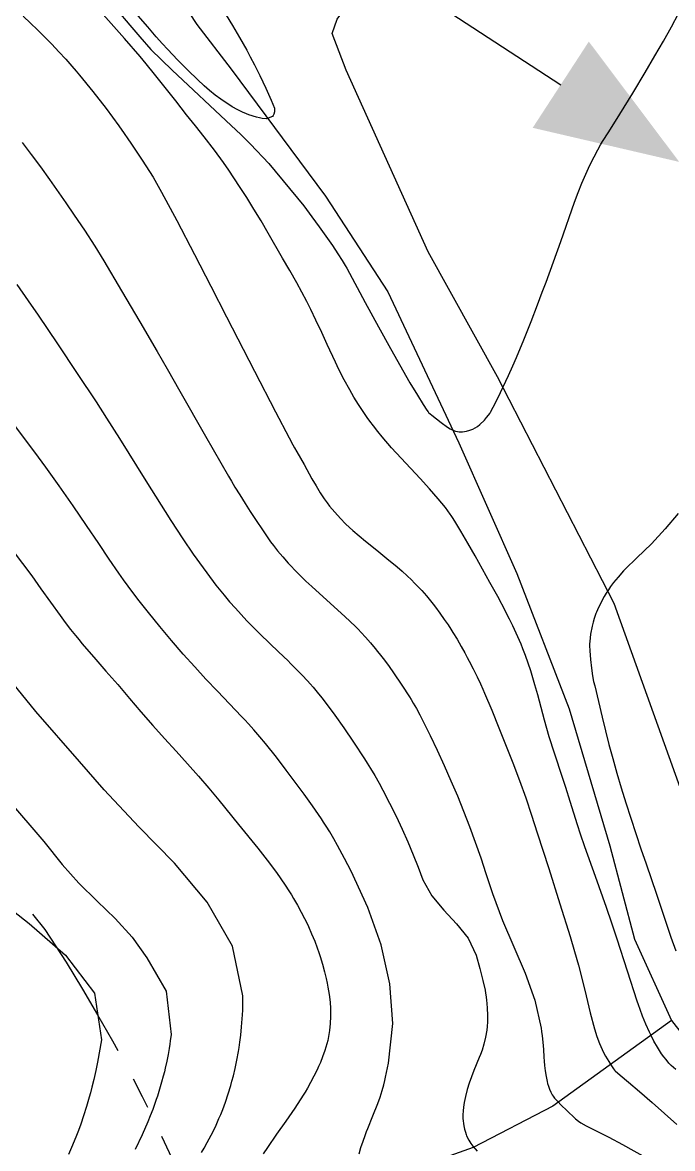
# Model space of a CAD drawing. Header units: millimetres. Extents: x 156921 to 159642, y 477538 to 479586.
# Drawn here: x 157397.4 to 157422.67, y 479382.57 to 479426.34 of the extents above; entities that cross this region are included whole.
import ezdxf
from ezdxf.enums import TextEntityAlignment as Align

# ---------------------------------------------------------------- set-up
doc = ezdxf.new("R2010")
doc.units = ezdxf.units.MM
doc.header["$MEASUREMENT"] = 0
for name, pattern in [('A-CENTR01', [2, 1.25, -0.25, 0.25, -0.25]), ('AM4', [4, 0, -4]), ('CONT', [2, 1, 1])]:
    doc.linetypes.add(name, pattern=pattern)
for name, color, linetype, transparency in [('D0025111', 66, 'AM4', 0.6), ('E0022112', 146, 'Continuous', 0.6), ('F0017111', 94, 'Continuous', 0.6), ('F0017114', 80, 'Continuous', 0.6)]:
    doc.layers.add(name, color=color, linetype=linetype, transparency=transparency)
doc.layers.add('WD_일반', color=7, linetype='Continuous')
doc.layers.add('용지경계', color=222, linetype='Continuous')
doc.styles.add('HM 6_일반문자', font='BAREUNDOTUMPRO1.TTF')

# ---------------------------------------------------------------- blocks, each defined once
blk = doc.blocks.new('WD-LOW-S')
at = {"color": 0}
blk.add_lwpolyline([(0, 0), (62.625, 0)], dxfattribs=at)
at = {"color": 0, "linetype": 'Continuous', "lineweight": -3}
for points in [[(62.625, 0), (62.625, 2), (68.125, 0)], [(62.625, 0), (62.625, -2), (68.125, 0)]]:
    blk.add_solid(points, dxfattribs=at)
at = {"color": 0, "lineweight": -3, "style": 'HM 6_일반문자'}
blk.add_attdef('LOW_PREVIOUS_TEX', text='', height=5, dxfattribs=at).set_placement((-2, 2), align=Align.BOTTOM_RIGHT)
for tag, p in [('LOW_PRESENT_TEX', (2, 2)), ('STATION', (2, -8))]:
    blk.add_attdef(tag, text='', height=5, dxfattribs=at).set_placement(p, align=Align.BOTTOM_LEFT)

msp = doc.modelspace()

# ---------------------------------------------------------------- linework, layer by layer
at = {"layer": 'D0025111', "linetype": 'Continuous', "transparency": 33554521, "flags": 128}
for points in [[(157409.977, 479424.481), (157409.444, 479425.916), (157409.636, 479426.466), (157409.948, 479426.894), (157410.808, 479427.411), (157411.911, 479427.369), (157413.641, 479427.615), (157426.403, 479434.04), (157426.775, 479433.919), (157427.015, 479433.787), (157427.585, 479433.199), (157431.95, 479426.075), (157436.406, 479420.14), (157440.936, 479415.403), (157445.263, 479410.987), (157449.84, 479404.396), (157453.215, 479398.575), (157455.033, 479392.66), (157456.091, 479388.358), (157458.015, 479381.692)], [(157409.977, 479424.481), (157409.444, 479425.916), (157409.636, 479426.466), (157409.948, 479426.894), (157410.808, 479427.411), (157411.911, 479427.369), (157413.641, 479427.615), (157426.403, 479434.04), (157426.775, 479433.919), (157427.015, 479433.787), (157427.585, 479433.199), (157431.95, 479426.075), (157436.406, 479420.14), (157440.936, 479415.403), (157445.263, 479410.987), (157449.84, 479404.396), (157453.215, 479398.575), (157455.033, 479392.66), (157456.091, 479388.358), (157458.015, 479381.692)], [(157432.47, 479380.531), (157428.352, 479384.47), (157426.434, 479387.659), (157423.223, 479395.908), (157420.407, 479403.746), (157415.872, 479412.558), (157413.177, 479417.424), (157409.977, 479424.481)], [(157432.47, 479380.531), (157428.352, 479384.47), (157426.434, 479387.659), (157423.223, 479395.908), (157420.407, 479403.746), (157415.872, 479412.558), (157413.177, 479417.424), (157409.977, 479424.481)]]:
    msp.add_lwpolyline(points, dxfattribs=at)
at = {"layer": 'E0022112', "transparency": 33554521, "flags": 128}
for points in [[(157355.932, 479482.892), (157357.364, 479480.591), (157358.21, 479479.901), (157359.626, 479478.977), (157366.785, 479476.58), (157370.918, 479475.282), (157371.85, 479474.748), (157374.539, 479472.889), (157375.997, 479471.108), (157378.143, 479466.999), (157381.982, 479458.966), (157384.714, 479453.911), (157389.112, 479448.153), (157394.093, 479441.237), (157399.236, 479433.789), (157404.17, 479426.259), (157405.515, 479424.517)], [(157380.167, 479462.764), (157381.982, 479458.966), (157384.714, 479453.911), (157389.112, 479448.153), (157394.093, 479441.237), (157399.236, 479433.789), (157404.17, 479426.259), (157405.515, 479424.517)], [(157405.515, 479424.517), (157409.174, 479419.59), (157411.607, 479415.865), (157414.359, 479409.993), (157416.617, 479404.915), (157418.657, 479399.66), (157420.241, 479394.336), (157421.19, 479390.706), (157422.64, 479387.548), (157426.09, 479383.112), (157428.262, 479381.421)], [(157405.515, 479424.517), (157409.174, 479419.59), (157411.607, 479415.865), (157414.359, 479409.993), (157416.617, 479404.915), (157418.657, 479399.66), (157420.241, 479394.336), (157421.19, 479390.706), (157422.64, 479387.548), (157426.09, 479383.112), (157428.262, 479381.421)], [(157422.64, 479387.548), (157418.024, 479384.218), (157414.921, 479382.606), (157411.659, 479381.445), (157408.495, 479379.819), (157404.886, 479377.676), (157401.932, 479375.9), (157399.142, 479374.574), (157397.571, 479373.959), (157396.825, 479373.876), (157393.636, 479373.647), (157391.481, 479372.979), (157389.444, 479372.02), (157387.55, 479371.042)], [(157422.64, 479387.548), (157418.024, 479384.218), (157414.921, 479382.606), (157411.659, 479381.445), (157408.495, 479379.819), (157404.886, 479377.676), (157401.932, 479375.9), (157399.142, 479374.574), (157397.571, 479373.959), (157396.825, 479373.876), (157393.636, 479373.647), (157391.481, 479372.979), (157389.444, 479372.02), (157387.55, 479371.042)]]:
    msp.add_lwpolyline(points, dxfattribs=at)
at = {"layer": 'F0017111', "transparency": 33554521, "flags": 128}
for points in [[(157397.419, 479426.579), (157397.702, 479426.316), (157397.982, 479426.047), (157398.226, 479425.808), (157398.399, 479425.633), (157398.536, 479425.491), (157398.809, 479425.203), (157399.08, 479424.908), (157399.314, 479424.644), (157399.48, 479424.45), (157399.612, 479424.293), (157400.134, 479423.652), (157400.649, 479422.989), (157400.9, 479422.653), (157401.144, 479422.318), (157401.353, 479422.024), (157401.498, 479421.815), (157401.611, 479421.648), (157402.053, 479420.983), (157402.474, 479420.322), (157402.609, 479420.093), (157402.807, 479419.736), (157403.393, 479418.637), (157404.081, 479417.322), (157404.717, 479416.089), (157405.327, 479414.898), (157406.413, 479412.783), (157407.23, 479411.204), (157407.76, 479410.191), (157407.906, 479409.915), (157407.967, 479409.803), (157408.058, 479409.653), (157408.351, 479409.152), (157408.653, 479408.604), (157408.811, 479408.324), (157408.977, 479408.053), (157409.13, 479407.824), (157409.244, 479407.665), (157409.339, 479407.542), (157409.539, 479407.299), (157409.756, 479407.06), (157409.959, 479406.854), (157410.114, 479406.709), (157410.245, 479406.595), (157410.738, 479406.174), (157411.17, 479405.822), (157411.57, 479405.501), (157411.967, 479405.172), (157412.164, 479405.003), (157412.357, 479404.826), (157412.525, 479404.666), (157412.643, 479404.548), (157412.736, 479404.451), (157412.921, 479404.252), (157413.102, 479404.045), (157413.259, 479403.859), (157413.368, 479403.72), (157413.455, 479403.606), (157413.627, 479403.374), (157413.797, 479403.133), (157413.944, 479402.917), (157414.048, 479402.757), (157414.13, 479402.626), (157414.294, 479402.36), (157414.455, 479402.085), (157414.593, 479401.838), (157414.691, 479401.657), (157414.769, 479401.508), (157414.922, 479401.208), (157415.072, 479400.9), (157415.202, 479400.626), (157415.293, 479400.426), (157415.365, 479400.263), (157415.649, 479399.603), (157415.924, 479398.925), (157416.462, 479397.553), (157416.721, 479396.872), (157416.965, 479396.2), (157417.195, 479395.525), (157417.416, 479394.838), (157417.859, 479393.445), (157418.297, 479392.076), (157418.69, 479390.804), (157418.863, 479390.225), (157419.017, 479389.694), (157419.164, 479389.142), (157419.317, 479388.505), (157419.476, 479387.844), (157419.642, 479387.22), (157419.733, 479386.926), (157419.835, 479386.65), (157419.933, 479386.421), (157420.009, 479386.267), (157420.074, 479386.152), (157420.196, 479385.942), (157420.299, 479385.778), (157420.377, 479385.664), (157420.421, 479385.608), (157420.449, 479385.581), (157420.634, 479385.417), (157420.964, 479385.142), (157421.395, 479384.779), (157421.884, 479384.352), (157422.837, 479383.498)], [(157397.419, 479426.579), (157397.702, 479426.316), (157397.982, 479426.047), (157398.226, 479425.808), (157398.399, 479425.633), (157398.536, 479425.491), (157398.809, 479425.203), (157399.08, 479424.908), (157399.314, 479424.644), (157399.48, 479424.45), (157399.612, 479424.293), (157400.134, 479423.652), (157400.649, 479422.989), (157400.9, 479422.653), (157401.144, 479422.318), (157401.353, 479422.024), (157401.498, 479421.815), (157401.611, 479421.648), (157402.053, 479420.983), (157402.474, 479420.322), (157402.609, 479420.093), (157402.807, 479419.736), (157403.393, 479418.637), (157404.081, 479417.322), (157404.717, 479416.089), (157405.327, 479414.898), (157406.413, 479412.783), (157407.23, 479411.204), (157407.76, 479410.191), (157407.906, 479409.915), (157407.967, 479409.803), (157408.058, 479409.653), (157408.351, 479409.152), (157408.653, 479408.604), (157408.811, 479408.324), (157408.977, 479408.053), (157409.13, 479407.824), (157409.244, 479407.665), (157409.339, 479407.542), (157409.539, 479407.299), (157409.756, 479407.06), (157409.959, 479406.854), (157410.114, 479406.709), (157410.245, 479406.595), (157410.738, 479406.174), (157411.17, 479405.822), (157411.57, 479405.501), (157411.967, 479405.172), (157412.164, 479405.003), (157412.357, 479404.826), (157412.525, 479404.666), (157412.643, 479404.548), (157412.736, 479404.451), (157412.921, 479404.252), (157413.102, 479404.045), (157413.259, 479403.859), (157413.368, 479403.72), (157413.455, 479403.606), (157413.627, 479403.374), (157413.797, 479403.133), (157413.944, 479402.917), (157414.048, 479402.757), (157414.13, 479402.626), (157414.294, 479402.36), (157414.455, 479402.085), (157414.593, 479401.838), (157414.691, 479401.657), (157414.769, 479401.508), (157414.922, 479401.208), (157415.072, 479400.9), (157415.202, 479400.626), (157415.293, 479400.426), (157415.365, 479400.263), (157415.649, 479399.603), (157415.924, 479398.925), (157416.462, 479397.553), (157416.721, 479396.872), (157416.965, 479396.2), (157417.195, 479395.525), (157417.416, 479394.838), (157417.859, 479393.445), (157418.297, 479392.076), (157418.69, 479390.804), (157418.863, 479390.225), (157419.017, 479389.694), (157419.164, 479389.142), (157419.317, 479388.505), (157419.476, 479387.844), (157419.642, 479387.22), (157419.733, 479386.926), (157419.835, 479386.65), (157419.933, 479386.421), (157420.009, 479386.267), (157420.074, 479386.152), (157420.196, 479385.942), (157420.299, 479385.778), (157420.377, 479385.664), (157420.421, 479385.608), (157420.449, 479385.581), (157420.634, 479385.417), (157420.964, 479385.142), (157421.395, 479384.779), (157421.884, 479384.352), (157422.837, 479383.498)], [(157401.061, 479426.833), (157401.568, 479426.233), (157401.955, 479425.781), (157402.386, 479425.283), (157403.22, 479424.488), (157405.516, 479422.339), (157405.891, 479421.981), (157406.26, 479421.614), (157406.977, 479420.85), (157408.332, 479419.207), (157408.646, 479418.788), (157408.936, 479418.391), (157409.445, 479417.663), (157409.656, 479417.348), (157409.826, 479417.087), (157409.946, 479416.896), (157410.009, 479416.79), (157410.725, 479415.459), (157411.243, 479414.503), (157411.705, 479413.664), (157412.464, 479412.334), (157412.754, 479411.849), (157412.976, 479411.491), (157413.123, 479411.264), (157413.165, 479411.204), (157413.183, 479411.18), (157413.318, 479411.071), (157413.674, 479410.788), (157413.923, 479410.602), (157414.025, 479410.54), (157414.134, 479410.49), (157414.234, 479410.455), (157414.309, 479410.436), (157414.373, 479410.427), (157414.438, 479410.42), (157414.507, 479410.422), (157414.656, 479410.446), (157414.797, 479410.488), (157414.906, 479410.534), (157414.998, 479410.583), (157415.091, 479410.638), (157415.182, 479410.706), (157415.36, 479410.881), (157415.442, 479410.978), (157415.513, 479411.069), (157415.566, 479411.144), (157415.598, 479411.195), (157415.702, 479411.384), (157415.883, 479411.732), (157416.093, 479412.17), (157416.297, 479412.616), (157416.459, 479412.986), (157416.601, 479413.318), (157416.886, 479414), (157417.173, 479414.715), (157417.426, 479415.365), (157417.608, 479415.848), (157417.754, 479416.249), (157418.326, 479417.826), (157418.868, 479419.355), (157419.004, 479419.727), (157419.149, 479420.09), (157419.464, 479420.791), (157419.622, 479421.11), (157419.764, 479421.381), (157419.876, 479421.586), (157419.947, 479421.706), (157420.197, 479422.091), (157420.63, 479422.773), (157421.128, 479423.588), (157421.609, 479424.393), (157421.989, 479425.043), (157422.319, 479425.617), (157422.632, 479426.171), (157422.912, 479426.684)], [(157401.061, 479426.833), (157401.568, 479426.233), (157401.955, 479425.781), (157402.386, 479425.283), (157403.22, 479424.488), (157405.516, 479422.339), (157405.891, 479421.981), (157406.26, 479421.614), (157406.977, 479420.85), (157408.332, 479419.207), (157408.646, 479418.788), (157408.936, 479418.391), (157409.445, 479417.663), (157409.656, 479417.348), (157409.826, 479417.087), (157409.946, 479416.896), (157410.009, 479416.79), (157410.725, 479415.459), (157411.243, 479414.503), (157411.705, 479413.664), (157412.464, 479412.334), (157412.754, 479411.849), (157412.976, 479411.491), (157413.123, 479411.264), (157413.165, 479411.204), (157413.183, 479411.18), (157413.318, 479411.071), (157413.674, 479410.788), (157413.923, 479410.602), (157414.025, 479410.54), (157414.134, 479410.49), (157414.234, 479410.455), (157414.309, 479410.436), (157414.373, 479410.427), (157414.438, 479410.42), (157414.507, 479410.422), (157414.656, 479410.446), (157414.797, 479410.488), (157414.906, 479410.534), (157414.998, 479410.583), (157415.091, 479410.638), (157415.182, 479410.706), (157415.36, 479410.881), (157415.442, 479410.978), (157415.513, 479411.069), (157415.566, 479411.144), (157415.598, 479411.195), (157415.702, 479411.384), (157415.883, 479411.732), (157416.093, 479412.17), (157416.297, 479412.616), (157416.459, 479412.986), (157416.601, 479413.318), (157416.886, 479414), (157417.173, 479414.715), (157417.426, 479415.365), (157417.608, 479415.848), (157417.754, 479416.249), (157418.326, 479417.826), (157418.868, 479419.355), (157419.004, 479419.727), (157419.149, 479420.09), (157419.464, 479420.791), (157419.622, 479421.11), (157419.764, 479421.381), (157419.876, 479421.586), (157419.947, 479421.706), (157420.197, 479422.091), (157420.63, 479422.773), (157421.128, 479423.588), (157421.609, 479424.393), (157421.989, 479425.043), (157422.319, 479425.617), (157422.632, 479426.171), (157422.912, 479426.684)], [(157405.32, 479426.628), (157405.561, 479426.223), (157405.837, 479425.748), (157406.114, 479425.256), (157406.252, 479425.006), (157406.415, 479424.697), (157406.628, 479424.271), (157406.855, 479423.789), (157407.062, 479423.315), (157407.192, 479423.006), (157407.197, 479422.985), (157407.201, 479422.952), (157407.199, 479422.863), (157407.173, 479422.768), (157407.149, 479422.723), (157407.117, 479422.682), (157406.89, 479422.595), (157406.712, 479422.61), (157406.607, 479422.632), (157406.492, 479422.663), (157406.191, 479422.753), (157406.102, 479422.787), (157405.956, 479422.854), (157405.769, 479422.948), (157405.555, 479423.065), (157405.107, 479423.352), (157404.889, 479423.516), (157404.674, 479423.695), (157404.46, 479423.881), (157404.198, 479424.121), (157403.837, 479424.468), (157403.431, 479424.876), (157403.033, 479425.299), (157402.837, 479425.514), (157402.596, 479425.784), (157402.267, 479426.163), (157401.899, 479426.599)], [(157405.32, 479426.628), (157405.561, 479426.223), (157405.837, 479425.748), (157406.114, 479425.256), (157406.252, 479425.006), (157406.415, 479424.697), (157406.628, 479424.271), (157406.855, 479423.789), (157407.062, 479423.315), (157407.192, 479423.006), (157407.197, 479422.985), (157407.201, 479422.952), (157407.199, 479422.863), (157407.173, 479422.768), (157407.149, 479422.723), (157407.117, 479422.682), (157406.89, 479422.595), (157406.712, 479422.61), (157406.607, 479422.632), (157406.492, 479422.663), (157406.191, 479422.753), (157406.102, 479422.787), (157405.956, 479422.854), (157405.769, 479422.948), (157405.555, 479423.065), (157405.107, 479423.352), (157404.889, 479423.516), (157404.674, 479423.695), (157404.46, 479423.881), (157404.198, 479424.121), (157403.837, 479424.468), (157403.431, 479424.876), (157403.033, 479425.299), (157402.837, 479425.514), (157402.596, 479425.784), (157402.267, 479426.163), (157401.899, 479426.599)], [(157397.379, 479421.678), (157397.734, 479421.212), (157398.096, 479420.726), (157398.448, 479420.238), (157399.085, 479419.329), (157399.409, 479418.851), (157399.801, 479418.259), (157400.203, 479417.637), (157400.554, 479417.07), (157401.247, 479415.91), (157401.96, 479414.7), (157402.639, 479413.542), (157403.026, 479412.872), (157403.52, 479412.002), (157404.51, 479410.258), (157405.406, 479408.705), (157405.519, 479408.51), (157405.658, 479408.278), (157405.845, 479407.971), (157406.054, 479407.639), (157406.255, 479407.33), (157406.965, 479406.27), (157407.044, 479406.154), (157407.151, 479406.008), (157407.315, 479405.8), (157407.515, 479405.561), (157407.732, 479405.318), (157407.845, 479405.197), (157407.987, 479405.048), (157408.187, 479404.848), (157408.416, 479404.626), (157408.646, 479404.412), (157409.518, 479403.626), (157409.929, 479403.25), (157410.34, 479402.855), (157410.443, 479402.754), (157410.568, 479402.625), (157410.739, 479402.44), (157410.93, 479402.224), (157411.115, 479402.003), (157411.206, 479401.892), (157411.318, 479401.749), (157411.474, 479401.544), (157411.65, 479401.304), (157411.823, 479401.058), (157412.15, 479400.576), (157412.44, 479400.125), (157412.508, 479400.017), (157412.593, 479399.875), (157412.712, 479399.668), (157412.847, 479399.422), (157412.982, 479399.165), (157413.253, 479398.623), (157413.527, 479398.048), (157413.798, 479397.456), (157414.057, 479396.863), (157414.306, 479396.271), (157414.547, 479395.679), (157414.779, 479395.082), (157415.003, 479394.472), (157415.216, 479393.861), (157415.418, 479393.257), (157415.67, 479392.479), (157416.06, 479391.435), (157416.505, 479390.412), (157416.945, 479389.387), (157417.32, 479388.337), (157417.564, 479387.25), (157417.583, 479387.117), (157417.604, 479386.947), (157417.629, 479386.701), (157417.655, 479386.414), (157417.675, 479386.117), (157417.684, 479385.967), (157417.698, 479385.795), (157417.723, 479385.581), (157417.756, 479385.362), (157417.795, 479385.175), (157417.817, 479385.09), (157417.845, 479384.993), (157417.889, 479384.873), (157417.942, 479384.75), (157417.999, 479384.647), (157418.028, 479384.6), (157418.084, 479384.528), (157418.195, 479384.404), (157418.351, 479384.241), (157418.547, 479384.05), (157418.902, 479383.725), (157419.023, 479383.625), (157419.106, 479383.567), (157419.322, 479383.452), (157419.709, 479383.258), (157420.202, 479383.006), (157420.735, 479382.721), (157421.733, 479382.165)], [(157397.379, 479421.678), (157397.734, 479421.212), (157398.096, 479420.726), (157398.448, 479420.238), (157399.085, 479419.329), (157399.409, 479418.851), (157399.801, 479418.259), (157400.203, 479417.637), (157400.554, 479417.07), (157401.247, 479415.91), (157401.96, 479414.7), (157402.639, 479413.542), (157403.026, 479412.872), (157403.52, 479412.002), (157404.51, 479410.258), (157405.406, 479408.705), (157405.519, 479408.51), (157405.658, 479408.278), (157405.845, 479407.971), (157406.054, 479407.639), (157406.255, 479407.33), (157406.965, 479406.27), (157407.044, 479406.154), (157407.151, 479406.008), (157407.315, 479405.8), (157407.515, 479405.561), (157407.732, 479405.318), (157407.845, 479405.197), (157407.987, 479405.048), (157408.187, 479404.848), (157408.416, 479404.626), (157408.646, 479404.412), (157409.518, 479403.626), (157409.929, 479403.25), (157410.34, 479402.855), (157410.443, 479402.754), (157410.568, 479402.625), (157410.739, 479402.44), (157410.93, 479402.224), (157411.115, 479402.003), (157411.206, 479401.892), (157411.318, 479401.749), (157411.474, 479401.544), (157411.65, 479401.304), (157411.823, 479401.058), (157412.15, 479400.576), (157412.44, 479400.125), (157412.508, 479400.017), (157412.593, 479399.875), (157412.712, 479399.668), (157412.847, 479399.422), (157412.982, 479399.165), (157413.253, 479398.623), (157413.527, 479398.048), (157413.798, 479397.456), (157414.057, 479396.863), (157414.306, 479396.271), (157414.547, 479395.679), (157414.779, 479395.082), (157415.003, 479394.472), (157415.216, 479393.861), (157415.418, 479393.257), (157415.67, 479392.479), (157416.06, 479391.435), (157416.505, 479390.412), (157416.945, 479389.387), (157417.32, 479388.337), (157417.564, 479387.25), (157417.583, 479387.117), (157417.604, 479386.947), (157417.629, 479386.701), (157417.655, 479386.414), (157417.675, 479386.117), (157417.684, 479385.967), (157417.698, 479385.795), (157417.723, 479385.581), (157417.756, 479385.362), (157417.795, 479385.175), (157417.817, 479385.09), (157417.845, 479384.993), (157417.889, 479384.873), (157417.942, 479384.75), (157417.999, 479384.647), (157418.028, 479384.6), (157418.084, 479384.528), (157418.195, 479384.404), (157418.351, 479384.241), (157418.547, 479384.05), (157418.902, 479383.725), (157419.023, 479383.625), (157419.106, 479383.567), (157419.322, 479383.452), (157419.709, 479383.258), (157420.202, 479383.006), (157420.735, 479382.721), (157421.733, 479382.165)], [(157397.173, 479416.158), (157397.62, 479415.52), (157398.009, 479414.954), (157398.757, 479413.841), (157399.521, 479412.695), (157400.256, 479411.59), (157400.665, 479410.961), (157401.171, 479410.164), (157402.198, 479408.523), (157403.167, 479406.981), (157403.632, 479406.26), (157404.037, 479405.665), (157404.419, 479405.133), (157404.816, 479404.601), (157404.918, 479404.468), (157405.047, 479404.304), (157405.233, 479404.077), (157405.45, 479403.821), (157405.673, 479403.568), (157406.126, 479403.079), (157406.354, 479402.844), (157406.584, 479402.615), (157407.059, 479402.152), (157407.565, 479401.668), (157407.695, 479401.544), (157407.85, 479401.394), (157408.055, 479401.189), (157408.275, 479400.961), (157408.48, 479400.741), (157408.578, 479400.633), (157408.697, 479400.498), (157408.858, 479400.307), (157409.036, 479400.089), (157409.207, 479399.87), (157409.545, 479399.412), (157409.891, 479398.92), (157410.266, 479398.363), (157410.69, 479397.713), (157410.802, 479397.539), (157410.931, 479397.333), (157411.094, 479397.062), (157411.263, 479396.771), (157411.41, 479396.502), (157411.674, 479395.992), (157411.921, 479395.488), (157412.155, 479394.986), (157412.381, 479394.482), (157412.592, 479393.983), (157412.783, 479393.497), (157412.962, 479393.014), (157413.313, 479392.382), (157413.781, 479391.83), (157414.279, 479391.302), (157414.732, 479390.737), (157415.039, 479390.083), (157415.186, 479389.557), (157415.301, 479389.091), (157415.382, 479388.727), (157415.406, 479388.606), (157415.417, 479388.54), (157415.442, 479388.346), (157415.472, 479388.039), (157415.483, 479387.74), (157415.479, 479387.484), (157415.466, 479387.305), (157415.448, 479387.166), (157415.402, 479386.889), (157415.339, 479386.619), (157415.271, 479386.387), (157415.212, 479386.225), (157415.158, 479386.098), (157414.952, 479385.595), (157414.767, 479385.105), (157414.686, 479384.856), (157414.62, 479384.593), (157414.573, 479384.353), (157414.546, 479384.174), (157414.531, 479384.025), (157414.522, 479383.877), (157414.523, 479383.731), (157414.558, 479383.445), (157414.587, 479383.313), (157414.618, 479383.199), (157414.647, 479383.113), (157414.668, 479383.062), (157414.758, 479382.894), (157414.832, 479382.766), (157414.909, 479382.651), (157415.074, 479382.456)], [(157397.173, 479416.158), (157397.62, 479415.52), (157398.009, 479414.954), (157398.757, 479413.841), (157399.521, 479412.695), (157400.256, 479411.59), (157400.665, 479410.961), (157401.171, 479410.164), (157402.198, 479408.523), (157403.167, 479406.981), (157403.632, 479406.26), (157404.037, 479405.665), (157404.419, 479405.133), (157404.816, 479404.601), (157404.918, 479404.468), (157405.047, 479404.304), (157405.233, 479404.077), (157405.45, 479403.821), (157405.673, 479403.568), (157406.126, 479403.079), (157406.354, 479402.844), (157406.584, 479402.615), (157407.059, 479402.152), (157407.565, 479401.668), (157407.695, 479401.544), (157407.85, 479401.394), (157408.055, 479401.189), (157408.275, 479400.961), (157408.48, 479400.741), (157408.578, 479400.633), (157408.697, 479400.498), (157408.858, 479400.307), (157409.036, 479400.089), (157409.207, 479399.87), (157409.545, 479399.412), (157409.891, 479398.92), (157410.266, 479398.363), (157410.69, 479397.713), (157410.802, 479397.539), (157410.931, 479397.333), (157411.094, 479397.062), (157411.263, 479396.771), (157411.41, 479396.502), (157411.674, 479395.992), (157411.921, 479395.488), (157412.155, 479394.986), (157412.381, 479394.482), (157412.592, 479393.983), (157412.783, 479393.497), (157412.962, 479393.014), (157413.313, 479392.382), (157413.781, 479391.83), (157414.279, 479391.302), (157414.732, 479390.737), (157415.039, 479390.083), (157415.186, 479389.557), (157415.301, 479389.091), (157415.382, 479388.727), (157415.406, 479388.606), (157415.417, 479388.54), (157415.442, 479388.346), (157415.472, 479388.039), (157415.483, 479387.74), (157415.479, 479387.484), (157415.466, 479387.305), (157415.448, 479387.166), (157415.402, 479386.889), (157415.339, 479386.619), (157415.271, 479386.387), (157415.212, 479386.225), (157415.158, 479386.098), (157414.952, 479385.595), (157414.767, 479385.105), (157414.686, 479384.856), (157414.62, 479384.593), (157414.573, 479384.353), (157414.546, 479384.174), (157414.531, 479384.025), (157414.522, 479383.877), (157414.523, 479383.731), (157414.558, 479383.445), (157414.587, 479383.313), (157414.618, 479383.199), (157414.647, 479383.113), (157414.668, 479383.062), (157414.758, 479382.894), (157414.832, 479382.766), (157414.909, 479382.651), (157415.074, 479382.456)], [(157410.487, 479382.363), (157410.559, 479382.608), (157410.639, 479382.854), (157410.715, 479383.069), (157410.774, 479383.222), (157410.824, 479383.345), (157411.021, 479383.834), (157411.212, 479384.321), (157411.301, 479384.567), (157411.382, 479384.82), (157411.447, 479385.044), (157411.488, 479385.208), (157411.518, 479385.342), (157411.632, 479385.883), (157411.794, 479387.422), (157411.676, 479388.966), (157411.338, 479390.477), (157410.827, 479391.939), (157410.176, 479393.345), (157409.922, 479393.836), (157409.648, 479394.349), (157409.502, 479394.61), (157409.348, 479394.87), (157409.209, 479395.097), (157409.105, 479395.258), (157409.019, 479395.387), (157408.679, 479395.884), (157408.346, 479396.344), (157407.652, 479397.277), (157407.269, 479397.779), (157406.848, 479398.306), (157406.626, 479398.575), (157406.396, 479398.841), (157406.19, 479399.071), (157406.039, 479399.234), (157405.916, 479399.363), (157404.975, 479400.342), (157404.531, 479400.809), (157404.092, 479401.284), (157403.648, 479401.78), (157403.189, 479402.311), (157402.733, 479402.857), (157402.296, 479403.399), (157401.884, 479403.925), (157401.503, 479404.425), (157401.32, 479404.673), (157401.136, 479404.931), (157400.765, 479405.478), (157400.359, 479406.089), (157399.887, 479406.788), (157399.368, 479407.544), (157398.821, 479408.325), (157398.304, 479409.051), (157397.873, 479409.638), (157397.082, 479410.69)], [(157410.487, 479382.363), (157410.559, 479382.608), (157410.639, 479382.854), (157410.715, 479383.069), (157410.774, 479383.222), (157410.824, 479383.345), (157411.021, 479383.834), (157411.212, 479384.321), (157411.301, 479384.567), (157411.382, 479384.82), (157411.447, 479385.044), (157411.488, 479385.208), (157411.518, 479385.342), (157411.632, 479385.883), (157411.794, 479387.422), (157411.676, 479388.966), (157411.338, 479390.477), (157410.827, 479391.939), (157410.176, 479393.345), (157409.922, 479393.836), (157409.648, 479394.349), (157409.502, 479394.61), (157409.348, 479394.87), (157409.209, 479395.097), (157409.105, 479395.258), (157409.019, 479395.387), (157408.679, 479395.884), (157408.346, 479396.344), (157407.652, 479397.277), (157407.269, 479397.779), (157406.848, 479398.306), (157406.626, 479398.575), (157406.396, 479398.841), (157406.19, 479399.071), (157406.039, 479399.234), (157405.916, 479399.363), (157404.975, 479400.342), (157404.531, 479400.809), (157404.092, 479401.284), (157403.648, 479401.78), (157403.189, 479402.311), (157402.733, 479402.857), (157402.296, 479403.399), (157401.884, 479403.925), (157401.503, 479404.425), (157401.32, 479404.673), (157401.136, 479404.931), (157400.765, 479405.478), (157400.359, 479406.089), (157399.887, 479406.788), (157399.368, 479407.544), (157398.821, 479408.325), (157398.304, 479409.051), (157397.873, 479409.638), (157397.082, 479410.69)], [(157404.358, 479382.409), (157404.461, 479382.583), (157404.581, 479382.797), (157404.734, 479383.088), (157404.895, 479383.414), (157405.037, 479383.731), (157405.104, 479383.887), (157405.182, 479384.084), (157405.285, 479384.364), (157405.394, 479384.687), (157405.494, 479385.014), (157405.541, 479385.179), (157405.595, 479385.385), (157405.663, 479385.673), (157405.732, 479386.002), (157405.791, 479386.331), (157405.818, 479386.495), (157405.848, 479386.698), (157405.883, 479386.977), (157405.918, 479387.293), (157405.944, 479387.603), (157405.955, 479387.756), (157405.964, 479387.946), (157405.969, 479388.209), (157405.966, 479388.505), (157405.56, 479390.43), (157404.575, 479392.14), (157403.303, 479393.654), (157401.926, 479395.075), (157400.567, 479396.512), (157399.606, 479397.606), (157397.916, 479399.553), (157396.281, 479401.552)], [(157404.358, 479382.409), (157404.461, 479382.583), (157404.581, 479382.797), (157404.734, 479383.088), (157404.895, 479383.414), (157405.037, 479383.731), (157405.104, 479383.887), (157405.182, 479384.084), (157405.285, 479384.364), (157405.394, 479384.687), (157405.494, 479385.014), (157405.541, 479385.179), (157405.595, 479385.385), (157405.663, 479385.673), (157405.732, 479386.002), (157405.791, 479386.331), (157405.818, 479386.495), (157405.848, 479386.698), (157405.883, 479386.977), (157405.918, 479387.293), (157405.944, 479387.603), (157405.955, 479387.756), (157405.964, 479387.946), (157405.969, 479388.209), (157405.966, 479388.505), (157405.56, 479390.43), (157404.575, 479392.14), (157403.303, 479393.654), (157401.926, 479395.075), (157400.567, 479396.512), (157399.606, 479397.606), (157397.916, 479399.553), (157396.281, 479401.552)], [(157396.813, 479396.143), (157398.229, 479394.494), (157398.933, 479393.608), (157399.589, 479392.874), (157400.293, 479392.187), (157401, 479391.502), (157401.665, 479390.776), (157402.23, 479389.972), (157402.977, 479388.688), (157403.171, 479387.003), (157403.141, 479386.75), (157403.123, 479386.62), (157403.097, 479386.456), (157403.055, 479386.224), (157403.003, 479385.955), (157402.944, 479385.684), (157402.913, 479385.548), (157402.871, 479385.378), (157402.806, 479385.142), (157402.728, 479384.873), (157402.643, 479384.606), (157402.6, 479384.473), (157402.543, 479384.31), (157402.461, 479384.088), (157402.365, 479383.839), (157402.266, 479383.598), (157402.043, 479383.091), (157401.776, 479382.525)], [(157396.813, 479396.143), (157398.229, 479394.494), (157398.933, 479393.608), (157399.589, 479392.874), (157400.293, 479392.187), (157401, 479391.502), (157401.665, 479390.776), (157402.23, 479389.972), (157402.977, 479388.688), (157403.171, 479387.003), (157403.141, 479386.75), (157403.123, 479386.62), (157403.097, 479386.456), (157403.055, 479386.224), (157403.003, 479385.955), (157402.944, 479385.684), (157402.913, 479385.548), (157402.871, 479385.378), (157402.806, 479385.142), (157402.728, 479384.873), (157402.643, 479384.606), (157402.6, 479384.473), (157402.543, 479384.31), (157402.461, 479384.088), (157402.365, 479383.839), (157402.266, 479383.598), (157402.043, 479383.091), (157401.776, 479382.525)], [(157396.181, 479392.471), (157397.651, 479391.309), (157399.068, 479390.086), (157400.201, 479388.606), (157400.473, 479386.786), (157400.313, 479385.926), (157400.245, 479385.592), (157400.169, 479385.252), (157400.097, 479384.951), (157400.041, 479384.733), (157399.993, 479384.557), (157399.89, 479384.2), (157399.773, 479383.834), (157399.66, 479383.508), (157399.572, 479383.271), (157399.495, 479383.077), (157399.34, 479382.697), (157399.179, 479382.332)], [(157396.181, 479392.471), (157397.651, 479391.309), (157399.068, 479390.086), (157400.201, 479388.606), (157400.473, 479386.786), (157400.313, 479385.926), (157400.245, 479385.592), (157400.169, 479385.252), (157400.097, 479384.951), (157400.041, 479384.733), (157399.993, 479384.557), (157399.89, 479384.2), (157399.773, 479383.834), (157399.66, 479383.508), (157399.572, 479383.271), (157399.495, 479383.077), (157399.34, 479382.697), (157399.179, 479382.332)]]:
    msp.add_lwpolyline(points, dxfattribs=at)
at = {"layer": 'F0017114', "transparency": 33554521, "flags": 128}
for points in [[(157422.799, 479385.639), (157422.625, 479385.791), (157422.565, 479385.849), (157422.531, 479385.886), (157422.421, 479386.02), (157422.334, 479386.131), (157422.25, 479386.248), (157422.085, 479386.502), (157421.946, 479386.742), (157421.851, 479386.928), (157421.777, 479387.088), (157421.637, 479387.403), (157421.511, 479387.708), (157421.41, 479387.967), (157421.345, 479388.147), (157421.299, 479388.287), (157420.922, 479389.465), (157420.524, 479390.706), (157420.317, 479391.326), (157420.101, 479391.941), (157419.675, 479393.143), (157419.267, 479394.296), (157419.094, 479394.791), (157418.976, 479395.151), (157418.692, 479396.058), (157418.521, 479396.597), (157418.391, 479396.983), (157418.078, 479397.928), (157417.88, 479398.568), (157417.696, 479399.22), (157417.433, 479400.199), (157417.321, 479400.593), (157417.159, 479401.13), (157417.062, 479401.432), (157416.956, 479401.73), (157416.859, 479401.988), (157416.785, 479402.17), (157416.723, 479402.314), (157416.595, 479402.602), (157416.462, 479402.888), (157416.34, 479403.139), (157416.25, 479403.317), (157416.176, 479403.46), (157415.877, 479404.021), (157415.575, 479404.565), (157414.994, 479405.602), (157414.717, 479406.092), (157414.447, 479406.561), (157414.209, 479406.956), (157414.123, 479407.094), (157414.069, 479407.174), (157414.033, 479407.226), (157413.841, 479407.479), (157413.556, 479407.824), (157413.217, 479408.215), (157412.861, 479408.606), (157412.12, 479409.4), (157411.749, 479409.807), (157411.387, 479410.225), (157411.212, 479410.438), (157411.043, 479410.655), (157410.9, 479410.846), (157410.802, 479410.984), (157410.725, 479411.096), (157410.463, 479411.489), (157410.284, 479411.771), (157410.121, 479412.054), (157409.907, 479412.451), (157409.701, 479412.848), (157409.562, 479413.132), (157409.248, 479413.819), (157409.033, 479414.286), (157408.807, 479414.763), (157408.602, 479415.185), (157408.45, 479415.487), (157408.059, 479416.215), (157407.789, 479416.7), (157407.512, 479417.182), (157406.95, 479418.145), (157406.671, 479418.621), (157406.393, 479419.084), (157406.115, 479419.532), (157405.835, 479419.965), (157405.421, 479420.595), (157405.214, 479420.891), (157404.859, 479421.373), (157404.46, 479421.898), (157404.124, 479422.322), (157403.778, 479422.75), (157403.354, 479423.288), (157402.529, 479424.332), (157402.208, 479424.73), (157401.968, 479425.019), (157401.356, 479425.72), (157400.528, 479426.65)], [(157422.799, 479385.639), (157422.625, 479385.791), (157422.565, 479385.849), (157422.531, 479385.886), (157422.421, 479386.02), (157422.334, 479386.131), (157422.25, 479386.248), (157422.085, 479386.502), (157421.946, 479386.742), (157421.851, 479386.928), (157421.777, 479387.088), (157421.637, 479387.403), (157421.511, 479387.708), (157421.41, 479387.967), (157421.345, 479388.147), (157421.299, 479388.287), (157420.922, 479389.465), (157420.524, 479390.706), (157420.317, 479391.326), (157420.101, 479391.941), (157419.675, 479393.143), (157419.267, 479394.296), (157419.094, 479394.791), (157418.976, 479395.151), (157418.692, 479396.058), (157418.521, 479396.597), (157418.391, 479396.983), (157418.078, 479397.928), (157417.88, 479398.568), (157417.696, 479399.22), (157417.433, 479400.199), (157417.321, 479400.593), (157417.159, 479401.13), (157417.062, 479401.432), (157416.956, 479401.73), (157416.859, 479401.988), (157416.785, 479402.17), (157416.723, 479402.314), (157416.595, 479402.602), (157416.462, 479402.888), (157416.34, 479403.139), (157416.25, 479403.317), (157416.176, 479403.46), (157415.877, 479404.021), (157415.575, 479404.565), (157414.994, 479405.602), (157414.717, 479406.092), (157414.447, 479406.561), (157414.209, 479406.956), (157414.123, 479407.094), (157414.069, 479407.174), (157414.033, 479407.226), (157413.841, 479407.479), (157413.556, 479407.824), (157413.217, 479408.215), (157412.861, 479408.606), (157412.12, 479409.4), (157411.749, 479409.807), (157411.387, 479410.225), (157411.212, 479410.438), (157411.043, 479410.655), (157410.9, 479410.846), (157410.802, 479410.984), (157410.725, 479411.096), (157410.463, 479411.489), (157410.284, 479411.771), (157410.121, 479412.054), (157409.907, 479412.451), (157409.701, 479412.848), (157409.562, 479413.132), (157409.248, 479413.819), (157409.033, 479414.286), (157408.807, 479414.763), (157408.602, 479415.185), (157408.45, 479415.487), (157408.059, 479416.215), (157407.789, 479416.7), (157407.512, 479417.182), (157406.95, 479418.145), (157406.671, 479418.621), (157406.393, 479419.084), (157406.115, 479419.532), (157405.835, 479419.965), (157405.421, 479420.595), (157405.214, 479420.891), (157404.859, 479421.373), (157404.46, 479421.898), (157404.124, 479422.322), (157403.778, 479422.75), (157403.354, 479423.288), (157402.529, 479424.332), (157402.208, 479424.73), (157401.968, 479425.019), (157401.356, 479425.72), (157400.528, 479426.65)], [(157422.891, 479407.248), (157422.386, 479406.649), (157421.853, 479406.074), (157421.291, 479405.527), (157421.113, 479405.362), (157420.996, 479405.249), (157420.769, 479405.019), (157420.557, 479404.781), (157420.382, 479404.567), (157420.266, 479404.41), (157420.179, 479404.282), (157420.095, 479404.152), (157420.015, 479404.02), (157419.869, 479403.747), (157419.753, 479403.502), (157419.715, 479403.412), (157419.694, 479403.358), (157419.631, 479403.171), (157419.585, 479403.021), (157419.545, 479402.869), (157419.487, 479402.558), (157419.456, 479402.28), (157419.45, 479402.179), (157419.449, 479402.118), (157419.457, 479401.91), (157419.479, 479401.575), (157419.518, 479401.236), (157419.564, 479400.937), (157419.607, 479400.72), (157419.647, 479400.545), (157419.936, 479399.334), (157420.202, 479398.277), (157420.348, 479397.725), (157420.507, 479397.161), (157420.678, 479396.587), (157420.86, 479396.002), (157421.242, 479394.816), (157421.44, 479394.221), (157421.645, 479393.628), (157422.052, 479392.458), (157422.429, 479391.325), (157422.613, 479390.779), (157422.806, 479390.249)], [(157422.891, 479407.248), (157422.386, 479406.649), (157421.853, 479406.074), (157421.291, 479405.527), (157421.113, 479405.362), (157420.996, 479405.249), (157420.769, 479405.019), (157420.557, 479404.781), (157420.382, 479404.567), (157420.266, 479404.41), (157420.179, 479404.282), (157420.095, 479404.152), (157420.015, 479404.02), (157419.869, 479403.747), (157419.753, 479403.502), (157419.715, 479403.412), (157419.694, 479403.358), (157419.631, 479403.171), (157419.585, 479403.021), (157419.545, 479402.869), (157419.487, 479402.558), (157419.456, 479402.28), (157419.45, 479402.179), (157419.449, 479402.118), (157419.457, 479401.91), (157419.479, 479401.575), (157419.518, 479401.236), (157419.564, 479400.937), (157419.607, 479400.72), (157419.647, 479400.545), (157419.936, 479399.334), (157420.202, 479398.277), (157420.348, 479397.725), (157420.507, 479397.161), (157420.678, 479396.587), (157420.86, 479396.002), (157421.242, 479394.816), (157421.44, 479394.221), (157421.645, 479393.628), (157422.052, 479392.458), (157422.429, 479391.325), (157422.613, 479390.779), (157422.806, 479390.249)], [(157397.037, 479405.78), (157397.397, 479405.308), (157397.755, 479404.825), (157398.114, 479404.326), (157398.862, 479403.28), (157399.06, 479403.011), (157399.268, 479402.741), (157399.455, 479402.505), (157399.593, 479402.336), (157399.708, 479402.201), (157400.169, 479401.662), (157400.638, 479401.128), (157401.103, 479400.597), (157401.555, 479400.065), (157402.003, 479399.537), (157402.459, 479399.015), (157402.916, 479398.504), (157403.372, 479398.006), (157403.816, 479397.52), (157404.239, 479397.045), (157404.644, 479396.574), (157405.033, 479396.102), (157405.792, 479395.164), (157406.543, 479394.235), (157406.911, 479393.77), (157407.268, 479393.295), (157407.441, 479393.053), (157407.61, 479392.804), (157407.756, 479392.583), (157407.857, 479392.421), (157407.936, 479392.29), (157408.091, 479392.024), (157408.239, 479391.753), (157408.364, 479391.513), (157408.448, 479391.338), (157408.513, 479391.197), (157408.639, 479390.911), (157408.758, 479390.622), (157408.856, 479390.366), (157408.921, 479390.181), (157408.971, 479390.032), (157409.064, 479389.733), (157409.145, 479389.435), (157409.209, 479389.175), (157409.249, 479388.99), (157409.276, 479388.842), (157409.322, 479388.548), (157409.355, 479388.259), (157409.374, 479388.009), (157409.379, 479387.833), (157409.377, 479387.694), (157409.366, 479387.42), (157409.338, 479387.151), (157409.301, 479386.92), (157409.266, 479386.759), (157409.231, 479386.632), (157409.154, 479386.379), (157409.066, 479386.128), (157408.98, 479385.909), (157408.912, 479385.754), (157408.852, 479385.63), (157408.729, 479385.382), (157408.596, 479385.134), (157408.474, 479384.917), (157408.382, 479384.761), (157408.304, 479384.637), (157407.98, 479384.136), (157407.63, 479383.63), (157407.272, 479383.121), (157406.923, 479382.611), (157406.754, 479382.357)]]:
    msp.add_lwpolyline(points, dxfattribs=at)
at = {"layer": '용지경계', "linetype": 'A-CENTR01', "ltscale": 5, "flags": 128}
msp.add_lwpolyline([(157361.776, 479485.808), (157361.749, 479485.465), (157360.985, 479482.495), (157358.572, 479479.203), (157356.048, 479477.333), (157352.763, 479475.99), (157351.789, 479475.632), (157350.782, 479475.272), (157349.771, 479474.921), (157348.757, 479474.579), (157347.74, 479474.246), (157346.721, 479473.923), (157346.046, 479473.716), (157345.852, 479473.636), (157344.487, 479472.841), (157342.481, 479472.35), (157340.541, 479471.901), (157342.106, 479469.645), (157343.984, 479466.645), (157344.053, 479461.624), (157343.075, 479458.87), (157343.049, 479458.571), (157343.095, 479457.706), (157343.175, 479456.605), (157343.324, 479455.411), (157343.461, 479453.91), (157343.531, 479452.482), (157344.222, 479451.445), (157345.609, 479450.477), (157347.875, 479448.382), (157349.144, 479447.208), (157355.929, 479440.8), (157356.687, 479439.899), (157357.348, 479439.025), (157357.896, 479438.096), (157358.061, 479437.764), (157358.256, 479437.373), (157358.55, 479436.699), (157358.806, 479436.001), (157358.847, 479435.866), (157358.921, 479435.716), (157358.998, 479435.559), (157359.078, 479435.41), (157359.211, 479435.162), (157359.343, 479434.918), (157359.472, 479434.677), (157359.6, 479434.438), (157359.727, 479434.201), (157359.854, 479433.964), (157359.937, 479433.81), (157360.016, 479433.673), (157360.142, 479433.454), (157360.28, 479433.216), (157360.42, 479432.974), (157360.46, 479432.905), (157360.532, 479432.845), (157361.33, 479432.173), (157362.148, 479431.47), (157362.938, 479430.774), (157363.692, 479430.106), (157364.437, 479429.447), (157365.179, 479428.792), (157365.92, 479428.14), (157366.664, 479427.488), (157367.407, 479426.84), (157368.151, 479426.193), (157368.898, 479425.547), (157369.645, 479424.902), (157370.415, 479424.241), (157371.22, 479423.54), (157372.056, 479422.793), (157372.871, 479422.034), (157373.627, 479421.314), (157374.351, 479420.623), (157375.075, 479419.934), (157375.8, 479419.244), (157376.526, 479418.552), (157377.268, 479417.847), (157378.026, 479417.116), (157378.789, 479416.368), (157379.548, 479415.61), (157380.299, 479414.844), (157381.049, 479414.067), (157381.8, 479413.268), (157382.209, 479412.822), (157382.635, 479412.342), (157383.379, 479411.464), (157384.092, 479410.595), (157384.799, 479409.709), (157385.496, 479408.802), (157386.177, 479407.886), (157386.834, 479406.973), (157387.496, 479406.031), (157388.123, 479405.098), (157388.721, 479404.205), (157389.312, 479403.309), (157389.895, 479402.422), (157390.601, 479401.342), (157391.367, 479399.979), (157391.969, 479398.696), (157392.319, 479397.919), (157392.458, 479397.672), (157392.734, 479397.309), (157393.195, 479396.734), (157393.7, 479396.17), (157394.314, 479395.51), (157395.014, 479394.773), (157395.734, 479393.995), (157396.441, 479393.23), (157397.284, 479392.301), (157398.268, 479391.075), (157399.095, 479389.812), (157399.734, 479388.757), (157400.314, 479387.767), (157400.893, 479386.757), (157401.48, 479385.69), (157402.053, 479384.589), (157402.605, 479383.469), (157403.972, 479380.543), (157403.812, 479379.342), (157404.2, 479379.022), (157404.817, 479378.513), (157405.811, 479378.432), (157408.243, 479376.654), (157409.217, 479375.926), (157410.17, 479375.134), (157411.008, 479374.415), (157411.808, 479373.709), (157412.58, 479373.021), (157413.345, 479372.333), (157414.095, 479371.653), (157414.843, 479370.977), (157415.605, 479370.283), (157416.376, 479369.573), (157418.177, 479367.89), (157418.497, 479367.495), (157419.059, 479366.928), (157419.83, 479366.291), (157420.601, 479365.655), (157421.391, 479365.003), (157422.176, 479364.346), (157422.943, 479363.705), (157423.692, 479363.078), (157424.445, 479362.457), (157424.938, 479362.05), (157425.785, 479361.774), (157426.941, 479361.385), (157428.176, 479360.923), (157429.308, 479360.446), (157430.315, 479360.008), (157431.285, 479359.58), (157432.235, 479359.16), (157433.177, 479358.744), (157434.094, 479358.341), (157434.997, 479357.954), (157435.877, 479357.585), (157436.7, 479357.257), (157437.601, 479356.929), (157438.418, 479356.63), (157438.517, 479356.6), (157440.053, 479357.407), (157443.147, 479357.322), (157444.571, 479357.285), (157446.124, 479357.172), (157447.556, 479356.998), (157448.943, 479356.796), (157450.071, 479356.582), (157450.946, 479356.452), (157452.007, 479356.339), (157453.424, 479356.183), (157456.19, 479355.703), (157458.231, 479354.374), (157459.181, 479353.759), (157460.99, 479352.486), (157462.272, 479350.812), (157463.112, 479349.709), (157464.165, 479347.993), (157464.515, 479347.115), (157464.573, 479347.031), (157465.125, 479346.297), (157465.692, 479345.531), (157466.298, 479344.762), (157466.737, 479344.183), (157467.09, 479343.808), (157467.826, 479343.079), (157469.08, 479341.718), (157469.988, 479340.239), (157470.132, 479340.004), (157472.133, 479338.646), (157473.47, 479336.341), (157473.744, 479335.868), (157473.843, 479335.745), (157474.327, 479335.248), (157475.39, 479334.136), (157476.511, 479332.567), (157477.276, 479331.193), (157477.895, 479329.998), (157478.353, 479329.011), (157478.748, 479328.26), (157479.23, 479327.381), (157480.138, 479325.737), (157480.655, 479323.896), (157480.741, 479323.626), (157480.874, 479323.399), (157481.411, 479322.494), (157481.95, 479321.584), (157482.469, 479320.712), (157482.973, 479319.888), (157483.441, 479319.145), (157483.927, 479318.433), (157484.494, 479317.629), (157485.101, 479316.767), (157485.712, 479315.891), (157486.33, 479314.998), (157486.93, 479314.113), (157487.493, 479313.284), (157488.094, 479312.419), (157488.686, 479311.541), (157489.271, 479310.69), (157489.795, 479309.916), (157490.359, 479309.147), (157490.946, 479308.32), (157491.431, 479307.669), (157491.974, 479306.996), (157492.175, 479306.75), (157493.401, 479306.247), (157495.815, 479305.861), (157497.502, 479305.719), (157500.022, 479304.957), (157501.69, 479303.991), (157502.454, 479303.519), (157503.065, 479303.191), (157503.835, 479302.809), (157504.712, 479302.391), (157505.761, 479301.892), (157506.985, 479301.251), (157508.255, 479300.479), (157509.501, 479299.593), (157510.654, 479298.628), (157511.738, 479297.593), (157512.857, 479296.349), (157514.014, 479294.726), (157515.147, 479292.437), (157515.756, 479289.502), (157517.744, 479289.019), (157517.751, 479289.018), (157518.64, 479288.835), (157519.486, 479288.676), (157520.256, 479288.582), (157520.891, 479288.539), (157521.421, 479288.564), (157522.775, 479288.79), (157524.863, 479288.981), (157526.609, 479288.927), (157527.917, 479288.866), (157529.186, 479288.805), (157530.473, 479288.737), (157531.801, 479288.656), (157533.13, 479288.55), (157533.907, 479288.478), (157534.604, 479288.508), (157536.269, 479288.661), (157538.703, 479288.582), (157540.695, 479288.09), (157541.968, 479287.695), (157543.075, 479287.336), (157544.228, 479286.946), (157545.448, 479286.492), (157546.561, 479286.027), (157547.536, 479285.613), (157548.443, 479285.229), (157548.859, 479285.06), (157552.453, 479285.104), (157553.251, 479284.941), (157554.553, 479284.588), (157555.616, 479284.292), (157556.669, 479284.004), (157557.603, 479283.746), (157558.595, 479283.514), (157560.168, 479283.127), (157562.366, 479282.262), (157563.321, 479281.59), (157563.357, 479281.599), (157565.528, 479281.71), (157567.697, 479281.711), (157569.57, 479281.339), (157571.08, 479281.002), (157572.965, 479280.384), (157574.683, 479279.494), (157575.839, 479278.742), (157576.634, 479278.216), (157577.34, 479277.773), (157578, 479277.383), (157578.603, 479277.061), (157579.285, 479276.744), (157580.085, 479276.397), (157581.087, 479275.988), (157582.404, 479275.402), (157583.597, 479274.747), (157584.52, 479274.224), (157585.391, 479273.732), (157586.248, 479273.251), (157587.088, 479272.788), (157587.957, 479272.306), (157588.822, 479271.823), (157589.69, 479271.336), (157590.579, 479270.831), (157591.532, 479270.278), (157592.585, 479269.627), (157593.664, 479268.883), (157594.666, 479268.116), (157595.552, 479267.384), (157596.41, 479266.648), (157597.271, 479265.863), (157598.061, 479265.1), (157598.787, 479264.384), (157599.519, 479263.654), (157600.265, 479262.888), (157600.979, 479262.132), (157601.382, 479261.7), (157601.668, 479261.393), (157602.36, 479260.644), (157603.057, 479259.875), (157603.544, 479259.328), (157603.917, 479258.968), (157604.407, 479258.541), (157604.923, 479258.126), (157605.47, 479257.726), (157606.276, 479257.177), (157607.201, 479256.494), (157607.618, 479256.147), (157608.745, 479255.098), (157609.789, 479253.89), (157610.587, 479252.828), (157611.54, 479251.483), (157613.11, 479248.315), (157612.8, 479244.208), (157612.398, 479242.269), (157612.394, 479241.939), (157612.509, 479241.225), (157612.662, 479240.273), (157612.862, 479239.535), (157613.178, 479238.472), (157613.544, 479237.243), (157613.936, 479235.799), (157614.251, 479234.324), (157614.55, 479232.851), (157614.595, 479232.555), (157614.661, 479232.462), (157615.532, 479231.208), (157616.36, 479229.565), (157616.743, 479228.639), (157616.915, 479228.209), (157617.363, 479227.105), (157618.087, 479225.208), (157618.453, 479222.545), (157618.444, 479220.465), (157618.454, 479219.767), (157618.53, 479219.479), (157618.868, 479218.335), (157619.239, 479216.979), (157619.626, 479215.416), (157620.016, 479213.172), (157619.966, 479210.266), (157619.723, 479208.845), (157619.952, 479208.032), (157620.324, 479206.617), (157620.518, 479205.756), (157621.348, 479205.575), (157624.999, 479204.926), (157625.119, 479204.927), (157627.869, 479201.062), (157628.257, 479200.514), (157628.642, 479200.087), (157629.546, 479199.109), (157630.393, 479197.983), (157631.031, 479197.137), (157631.987, 479195.865), (157633.507, 479196.402), (157636.704, 479195.429), (157637.687, 479195.131), (157638.668, 479194.839), (157639.638, 479194.552), (157640.582, 479194.281), (157641.466, 479194.039), (157642.31, 479193.832), (157643.214, 479193.638), (157644.203, 479193.442), (157645.049, 479193.279), (157645.584, 479193.209), (157645.828, 479193.203), (157646.919, 479193.353), (157649.296, 479193.456), (157651.326, 479193.073), (157652.576, 479192.775), (157653.693, 479192.491), (157654.798, 479192.197), (157655.961, 479191.871), (157657.197, 479191.482), (157658.353, 479191.067), (157659.393, 479190.674), (157660.409, 479190.281), (157661.415, 479189.88), (157662.39, 479189.484), (157663.342, 479189.095), (157664.286, 479188.709), (157665.262, 479188.311), (157666.318, 479187.867), (157667.392, 479187.383), (157668.375, 479186.915), (157669.224, 479186.509), (157671.952, 479186.331), (157674.196, 479185.444), (157675.397, 479184.855), (157676.379, 479184.359), (157677.298, 479183.882), (157678.144, 479183.448), (157678.313, 479183.364), (157678.971, 479183.042), (157679.885, 479182.599), (157680.902, 479182.097), (157681.977, 479181.525), (157683.006, 479180.933), (157683.972, 479180.347), (157684.95, 479179.731), (157685.91, 479179.084), (157686.793, 479178.466), (157687.648, 479177.856), (157688.514, 479177.225), (157689.366, 479176.585), (157690.192, 479175.953), (157691.029, 479175.304), (157691.854, 479174.644), (157692.651, 479174), (157693.434, 479173.359), (157694.204, 479172.727), (157694.97, 479172.098), (157695.745, 479171.459), (157696.531, 479170.807), (157697.306, 479170.156), (157698.043, 479169.535), (157698.749, 479168.95), (157699.46, 479168.374), (157700.207, 479167.781), (157700.971, 479167.175), (157701.738, 479166.569), (157702.512, 479165.957), (157703.318, 479165.321), (157704.125, 479164.669), (157704.898, 479164.04), (157705.68, 479163.404), (157706.525, 479162.708), (157707.338, 479162.005), (157708.094, 479161.351), (157708.865, 479160.681), (157709.608, 479160.026), (157710.257, 479159.461), (157710.872, 479158.959), (157711.471, 479158.493), (157711.961, 479158.144), (157712.496, 479157.815), (157713.235, 479157.395), (157714.074, 479156.926), (157714.931, 479156.449), (157715.779, 479155.978), (157716.59, 479155.534), (157717.212, 479155.205), (157717.257, 479155.184), (157717.284, 479155.178), (157718.177, 479155.07), (157719.599, 479154.854), (157720.874, 479154.574), (157722.061, 479154.311), (157723.213, 479154.007), (157724.206, 479153.745), (157725.099, 479153.516), (157726.033, 479153.307), (157726.91, 479153.111), (157727.719, 479152.97), (157728.533, 479152.853), (157729.246, 479152.787), (157729.749, 479152.775), (157730.081, 479152.807), (157730.215, 479152.834), (157730.495, 479152.947), (157732.475, 479154.267), (157735.982, 479155.684), (157738.812, 479155.653), (157740.247, 479155.521), (157741.47, 479155.386), (157742.703, 479155.22), (157743.892, 479155.029), (157745.15, 479154.807), (157746.659, 479154.464)], dxfattribs=at)

# ---------------------------------------------------------------- block references
at = {"layer": 'WD_일반', "color": 13, "linetype": 'CONT', "rotation": 326.9270375787892}
msp.add_blockref('WD-LOW-S', (157365.849, 479458.094), dxfattribs=at)

doc.saveas('drawing.dxf')
